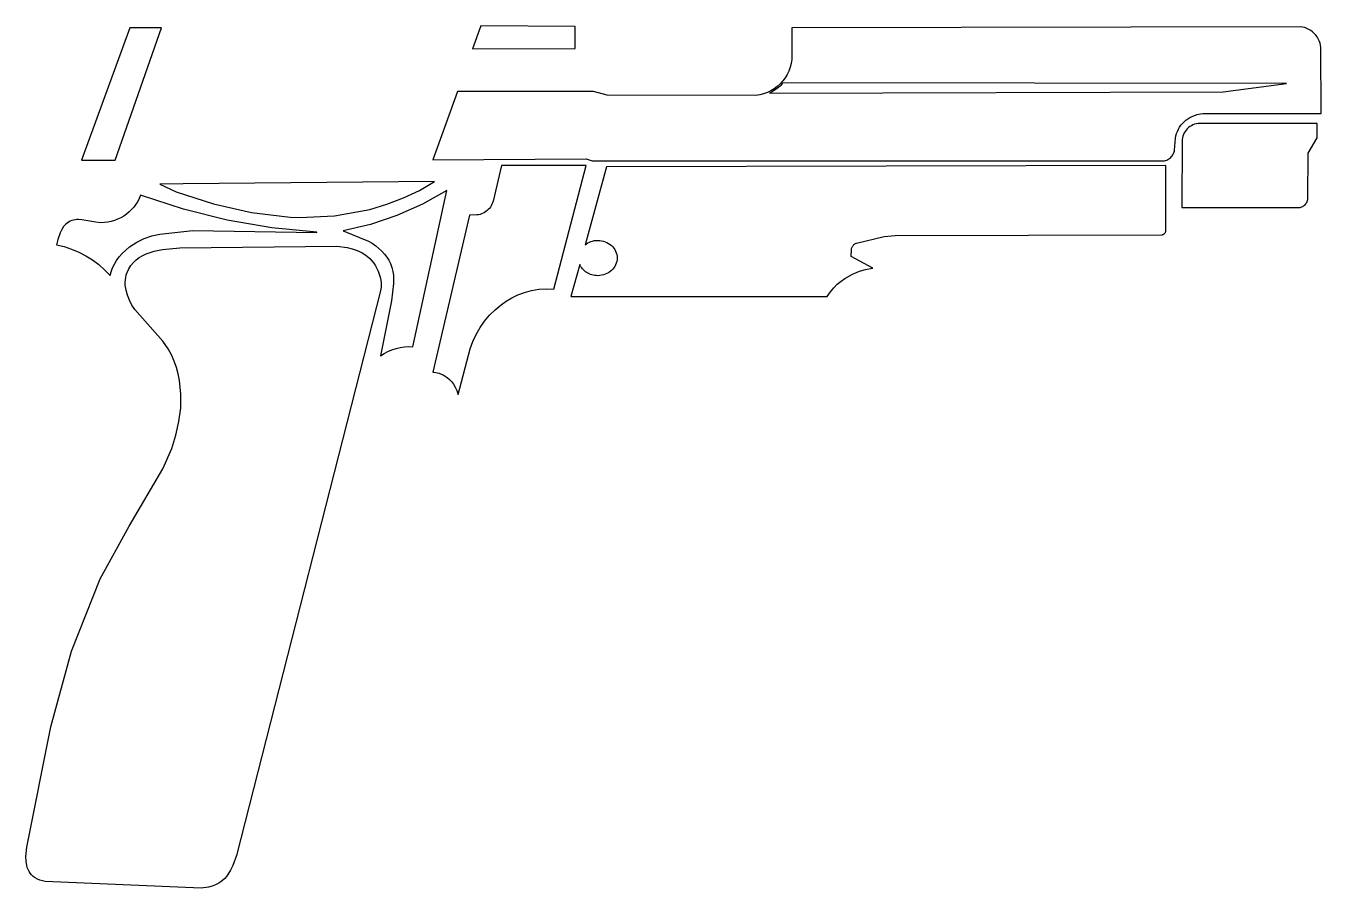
# Model space of a CAD drawing. Header units: metres. Extents: x 165 to 298, y -152 to -63.
import ezdxf

# ---------------------------------------------------------------- set-up
doc = ezdxf.new("R2010")
doc.units = ezdxf.units.M

msp = doc.modelspace()

# ---------------------------------------------------------------- linework, layer by layer
for points in [[(179.043076, -63.339472), (179.027328, -63.329312), (178.994308, -63.320422), (175.788828, -63.339472), (170.809158, -76.90612), (174.26051, -76.90612), (179.043076, -63.339472)], [(280.407872, -76.995274), (281.880818, -76.988924), (282.006294, -76.970636), (282.127706, -76.940918), (282.244546, -76.900278), (282.356306, -76.849224), (282.462224, -76.788264), (282.561792, -76.71816), (282.654248, -76.639166), (282.739084, -76.552044), (282.815792, -76.457302), (282.88361, -76.355702), (282.94203, -76.247752), (282.990544, -76.133706), (283.02839, -76.014326), (283.05506, -75.890374), (283.152088, -74.673714), (283.198316, -74.42708), (283.263594, -74.189336), (283.347414, -73.96099), (283.449268, -73.74255), (283.568648, -73.534524), (283.7053, -73.337674), (283.858716, -73.152508), (284.028388, -72.979534), (284.213808, -72.819514), (284.414722, -72.672702), (284.630622, -72.53986), (284.861, -72.42175), (285.105348, -72.318626), (285.363412, -72.23125), (285.722314, -72.142858), (285.959804, -72.117458), (298.097956, -72.113648), (298.08551, -65.355724), (298.049188, -65.117726), (297.990006, -64.887856), (297.909488, -64.667638), (297.80865, -64.458088), (297.688508, -64.260476), (297.550586, -64.075818), (297.3959, -63.905638), (297.22572, -63.750952), (297.041062, -63.612776), (296.84345, -63.492634), (296.6339, -63.391542), (296.413682, -63.31077), (296.183812, -63.251588), (295.945814, -63.215266), (243.759736, -63.340234), (243.7384, -66.577972), (243.675662, -66.987928), (243.573808, -67.383406), (243.43487, -67.762628), (243.26088, -68.123308), (243.05387, -68.463668), (242.816126, -68.781422), (242.549426, -69.074284), (242.256056, -69.340476), (241.938048, -69.577966), (241.597434, -69.784468), (241.2365, -69.95795), (240.857024, -70.09638), (240.461292, -70.197726), (240.051336, -70.259702), (224.783142, -70.259194), (223.375474, -69.853048), (209.408522, -69.853048), (206.903574, -76.885038), (222.617538, -76.78293), (223.240092, -76.995528), (280.407872, -76.995528)], [(221.507558, -65.443608), (221.507558, -63.183008), (211.802472, -63.132208), (210.96097, -65.494154), (221.507558, -65.443354)], [(242.809014, -68.959476), (242.753896, -69.05752), (242.691158, -69.151246), (242.61953, -69.239384), (242.537488, -69.320664), (242.278408, -69.531738), (241.735356, -69.885306), (241.453416, -70.033642), (288.046922, -69.906896), (294.554656, -69.059806), (242.809014, -68.959222)], [(297.705018, -73.153778), (285.460186, -73.163176), (285.278322, -73.190862), (285.102554, -73.236074), (284.934152, -73.297796), (284.773878, -73.375012), (284.622748, -73.466706), (284.481524, -73.572116), (284.351476, -73.69048), (284.233112, -73.820528), (284.127702, -73.961752), (284.036008, -74.112882), (283.958792, -74.273156), (283.89707, -74.441558), (283.851858, -74.617326), (283.824172, -74.79919), (283.814774, -81.78546), (295.830752, -81.780126), (295.93286, -81.764632), (296.031412, -81.739232), (296.1259, -81.704688), (296.215816, -81.661254), (296.300652, -81.609692), (296.3799, -81.55051), (296.453052, -81.484216), (296.519346, -81.411064), (296.578528, -81.331816), (296.63009, -81.24698), (296.673524, -81.157064), (296.708068, -81.062576), (296.733468, -80.964024), (296.748962, -80.861916), (296.754296, -76.180442), (297.704764, -74.624692), (297.704764, -73.154032)], [(222.61703, -77.469746), (213.927436, -77.469746), (213.078568, -81.13141), (213.027768, -81.293716), (212.963506, -81.449164), (212.886544, -81.596992), (212.79739, -81.736438), (212.69706, -81.866994), (212.586062, -81.988152), (212.465412, -82.09915), (212.335618, -82.19948), (212.197442, -82.28838), (212.0519, -82.365342), (211.8995, -82.429604), (211.74075, -82.480658), (211.576666, -82.517996), (211.40801, -82.540856), (210.651852, -82.54873), (206.902812, -98.670872), (206.986124, -98.675952), (207.211422, -98.708718), (207.54213, -98.796094), (207.735424, -98.868484), (207.941418, -98.964496), (208.155286, -99.087432), (208.372456, -99.240848), (208.588356, -99.427792), (208.798414, -99.65182), (208.998058, -99.91598), (209.182462, -100.223828), (209.347308, -100.578666), (209.48777, -100.983796), (210.70951, -96.270826), (210.99653, -95.520764), (211.341462, -94.798134), (211.74329, -94.107762), (212.200744, -93.453966), (212.712554, -92.841318), (213.27745, -92.27439), (213.894162, -91.757754), (214.41791, -91.39047), (214.997792, -91.048586), (215.627966, -90.743278), (216.302082, -90.485722), (217.01379, -90.287094), (217.757248, -90.15857), (218.526106, -90.111072), (219.314522, -90.15603), (222.61703, -77.47)], [(224.728532, -77.595222), (222.527876, -85.593428), (222.663258, -85.495638), (222.807276, -85.408262), (222.959422, -85.332062), (223.119188, -85.2678), (223.285812, -85.216492), (223.458786, -85.1789), (223.637348, -85.155786), (223.821244, -85.147912), (224.024698, -85.15731), (224.22231, -85.184742), (224.413064, -85.229446), (224.595944, -85.290406), (224.769934, -85.36686), (224.934018, -85.457792), (225.08718, -85.562186), (225.228404, -85.67928), (225.356928, -85.808058), (225.471482, -85.947758), (225.57105, -86.097364), (225.65487, -86.25586), (225.721672, -86.422484), (225.770694, -86.59622), (225.80092, -86.776306), (225.81108, -86.961726), (225.80092, -87.147146), (225.770694, -87.327232), (225.721672, -87.500968), (225.65487, -87.667592), (225.57105, -87.826088), (225.471482, -87.975694), (225.356928, -88.115394), (225.228404, -88.244172), (225.08718, -88.361266), (224.934018, -88.46566), (224.769934, -88.556592), (224.595944, -88.633046), (224.413064, -88.694006), (224.22231, -88.73871), (224.024698, -88.766142), (223.821244, -88.77554), (223.664526, -88.769952), (223.51111, -88.753442), (223.361758, -88.726518), (223.216724, -88.689688), (223.076262, -88.643206), (222.941134, -88.58758), (222.811594, -88.523064), (222.68815, -88.45042), (222.571056, -88.369648), (222.461074, -88.28151), (222.358458, -88.18626), (222.263462, -88.084406), (222.176848, -87.976202), (222.09887, -87.862156), (222.030036, -87.742776), (221.970854, -87.618316), (221.064836, -90.911172), (247.386348, -90.911172), (247.706642, -90.441272), (248.054368, -90.024204), (248.422922, -89.65692), (248.805446, -89.336118), (249.195336, -89.05875), (249.971052, -88.622378), (250.697238, -88.322658), (251.320808, -88.134952), (252.04801, -87.996014), (252.082808, -87.992458), (249.84964, -86.79942), (249.867674, -86.102444), (249.877326, -86.03615), (249.892312, -85.971634), (249.912378, -85.90915), (249.93727, -85.848698), (249.966734, -85.790786), (250.00077, -85.735414), (250.039124, -85.68309), (250.081288, -85.634068), (250.127516, -85.588348), (250.1773, -85.546438), (250.230386, -85.508592), (250.286774, -85.47481), (250.34621, -85.4456), (250.40844, -85.421216), (253.236984, -84.750402), (254.368808, -84.65947), (281.734514, -84.578698), (281.782774, -84.571078), (281.82951, -84.558886), (281.874214, -84.542376), (281.916632, -84.521802), (281.956764, -84.497418), (281.994102, -84.469224), (282.028646, -84.437728), (282.060142, -84.403184), (282.088082, -84.365592), (282.112466, -84.32546), (282.13304, -84.282788), (282.149296, -84.238084), (282.161234, -84.191348), (282.1686, -84.143088), (282.17114, -77.470508), (224.72777, -77.59573)], [(181.253892, -79.347314), (178.87315, -79.38516), (180.528976, -80.152748), (184.373774, -81.386172), (188.271404, -82.286094), (192.234312, -82.764376), (193.235834, -82.806286), (196.798184, -82.642456), (200.408794, -81.973928), (202.175872, -81.449164), (203.887324, -80.796384), (205.520544, -80.015334), (207.05318, -79.105252), (181.253384, -79.347314)], [(194.968622, -84.29498), (190.352426, -83.858862), (185.78195, -83.078828), (181.282594, -81.959704), (176.879758, -80.506062), (176.750726, -80.83423), (176.592484, -81.14792), (176.407064, -81.446116), (176.196752, -81.727294), (175.963326, -81.990438), (175.708818, -82.234024), (175.435514, -82.456782), (175.145192, -82.657442), (174.840138, -82.834734), (174.52213, -82.987388), (174.193454, -83.11388), (173.856142, -83.213194), (173.511972, -83.283806), (173.16323, -83.3247), (172.811948, -83.334352), (172.28185, -83.288124), (170.845734, -83.03514), (170.49369, -83.01482), (170.320208, -83.020408), (170.148758, -83.038442), (169.979594, -83.070954), (169.81297, -83.119468), (169.649394, -83.185508), (169.491152, -83.269582), (169.345356, -83.368134), (169.211498, -83.47964), (169.088562, -83.603084), (168.97604, -83.73745), (168.779698, -84.034122), (168.616884, -84.360512), (168.37025, -85.065362), (168.232582, -85.603842), (169.01922, -85.788754), (169.787062, -86.039706), (170.531536, -86.35365), (171.24807, -86.727538), (171.931838, -87.158322), (172.578522, -87.643208), (173.18355, -88.179148), (173.74235, -88.763094), (173.851316, -88.363806), (173.998636, -87.971122), (174.18558, -87.586058), (174.413164, -87.20963), (174.682658, -86.843108), (174.995078, -86.487762), (175.351694, -86.144354), (175.753522, -85.814154), (176.482502, -85.335872), (177.24755, -84.968334), (178.042316, -84.694522), (178.860958, -84.497672), (182.252112, -84.141818), (194.993006, -84.32927), (194.967098, -84.295234)], [(202.78217, -88.33485), (202.837542, -88.721946), (202.848718, -89.583514), (202.627738, -91.350846), (201.50963, -97.01149), (201.888344, -96.776286), (202.283314, -96.571054), (202.691746, -96.397826), (203.110846, -96.258126), (203.53782, -96.153986), (203.969874, -96.087184), (204.404468, -96.059498), (204.838808, -96.072706), (208.310734, -80.019906), (205.820518, -81.438242), (203.203556, -82.60715), (200.485756, -83.516724), (197.692264, -84.156804), (200.26757, -85.22589), (200.664318, -85.450934), (201.031856, -85.70722), (201.666094, -86.262718), (201.93381, -86.553548), (202.168506, -86.859618), (202.37069, -87.185754), (202.540362, -87.537036), (202.677522, -87.918544), (202.782424, -88.335104)], [(175.703992, -114.503962), (179.17033, -108.595668), (180.074062, -106.507026), (180.508656, -105.156508), (180.821838, -103.761794), (180.99913, -102.344982), (181.0258, -100.928678), (180.88737, -99.535488), (180.75148, -98.854514), (180.568854, -98.18751), (180.337714, -97.537524), (180.056028, -96.90735), (179.722272, -96.299528), (179.170838, -95.500698), (176.288954, -92.256102), (175.992028, -91.791536), (175.73625, -91.300808), (175.531272, -90.790522), (175.386746, -90.267282), (175.312324, -89.737946), (175.30445, -89.473024), (175.317658, -89.209118), (175.352964, -88.947244), (175.411892, -88.68791), (175.495458, -88.432132), (175.668178, -88.056974), (175.883316, -87.720424), (176.137316, -87.42045), (176.426622, -87.154766), (176.747678, -86.921594), (177.096674, -86.718902), (177.4698, -86.544658), (178.274726, -86.273132), (179.133246, -86.09076), (180.894228, -85.927946), (197.03161, -85.742018), (198.093076, -85.880194), (198.609458, -86.005162), (199.112632, -86.176866), (199.35825, -86.28253), (199.647302, -86.432136), (199.919336, -86.604856), (200.17359, -86.798912), (200.409556, -87.01278), (200.626218, -87.244936), (200.822814, -87.493602), (200.998582, -87.757), (201.15276, -88.033606), (201.284586, -88.321642), (201.393552, -88.619584), (201.478642, -88.925654), (201.539094, -89.238074), (201.574146, -89.55532), (201.58329, -89.875614), (201.56551, -90.197432), (186.71921, -148.304758), (186.355482, -149.327362), (186.123326, -149.807422), (185.847228, -150.252176), (185.690256, -150.45817), (185.519314, -150.651464), (185.33364, -150.830534), (185.131964, -150.994364), (184.913524, -151.14143), (184.576212, -151.317452), (184.22239, -151.45004), (183.85536, -151.545036), (183.093868, -151.646382), (167.079676, -150.955502), (166.810944, -150.9014), (166.550086, -150.827994), (166.300404, -150.730712), (166.064946, -150.60549), (165.95344, -150.531068), (165.84676, -150.44801), (165.682676, -150.292054), (165.542468, -150.12162), (165.424612, -149.938232), (165.327584, -149.74316), (165.250114, -149.537928), (165.190678, -149.323552), (165.120066, -148.873464), (165.10381, -148.403818), (165.188392, -147.448778), (167.653208, -135.098536), (169.79519, -127.335026), (172.734732, -119.890286), (175.703992, -114.504216)]]:
    msp.add_lwpolyline(points)

doc.saveas('drawing.dxf')
